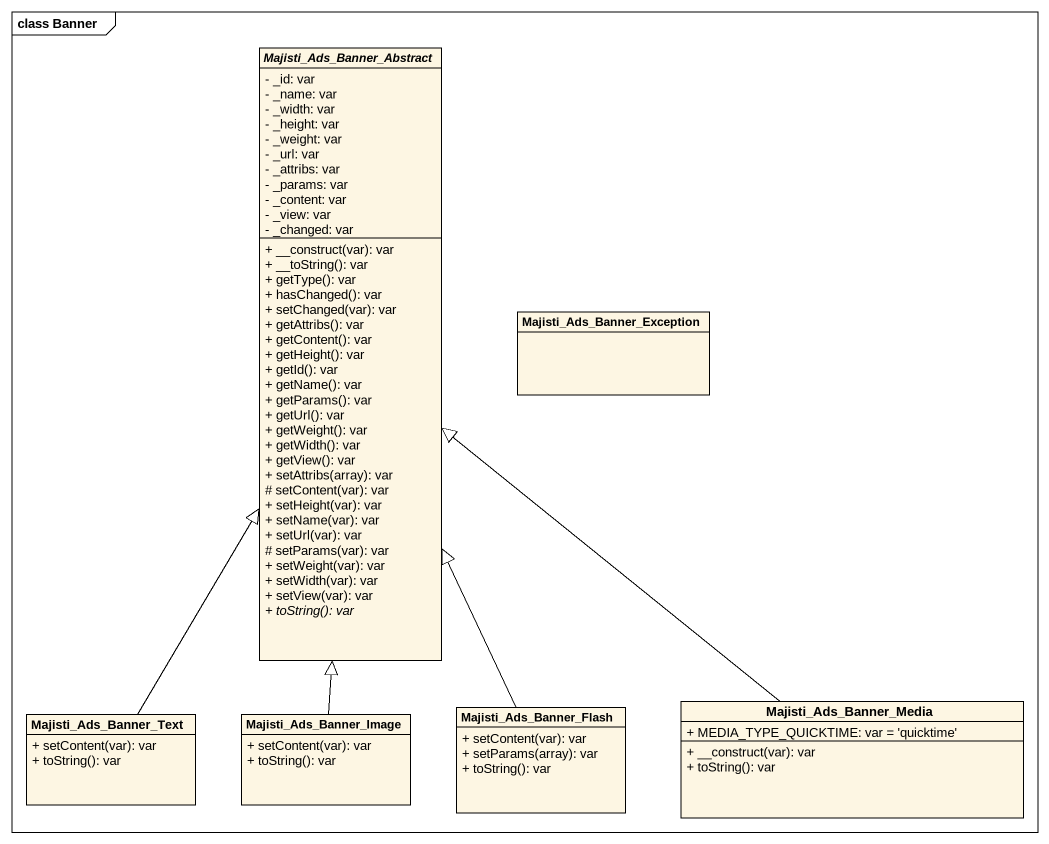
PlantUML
@startuml
mainframe class Banner
hide circle
hide empty members
skinparam classAttributeIconSize 0
abstract class Majisti_Ads_Banner_Abstract {
  - _id: var
  - _name: var
  - _width: var
  - _height: var
  - _weight: var
  - _url: var
  - _attribs: var
  - _params: var
  - _content: var
  - _view: var
  - _changed: var
  + __construct(var): var
  + __toString(): var
  + getType(): var
  + hasChanged(): var
  + setChanged(var): var
  + getAttribs(): var
  + getContent(): var
  + getHeight(): var
  + getId(): var
  + getName(): var
  + getParams(): var
  + getUrl(): var
  + getWeight(): var
  + getWidth(): var
  + getView(): var
  + setAttribs(array): var
  # setContent(var): var
  + setHeight(var): var
  + setName(var): var
  + setUrl(var): var
  # setParams(var): var
  + setWeight(var): var
  + setWidth(var): var
  + setView(var): var
  {abstract} + toString(): var
}
class Majisti_Ads_Banner_Exception
class Majisti_Ads_Banner_Text {
  + setContent(var): var
  + toString(): var
}
class Majisti_Ads_Banner_Image {
  + setContent(var): var
  + toString(): var
}
class Majisti_Ads_Banner_Flash {
  + setContent(var): var
  + setParams(array): var
  + toString(): var
}
class Majisti_Ads_Banner_Media {
  + MEDIA_TYPE_QUICKTIME: var = 'quicktime'
  + __construct(var): var
  + toString(): var
}
Majisti_Ads_Banner_Text -up-|> Majisti_Ads_Banner_Abstract
Majisti_Ads_Banner_Image -up-|> Majisti_Ads_Banner_Abstract
Majisti_Ads_Banner_Flash -up-|> Majisti_Ads_Banner_Abstract
Majisti_Ads_Banner_Media -up-|> Majisti_Ads_Banner_Abstract
@enduml
